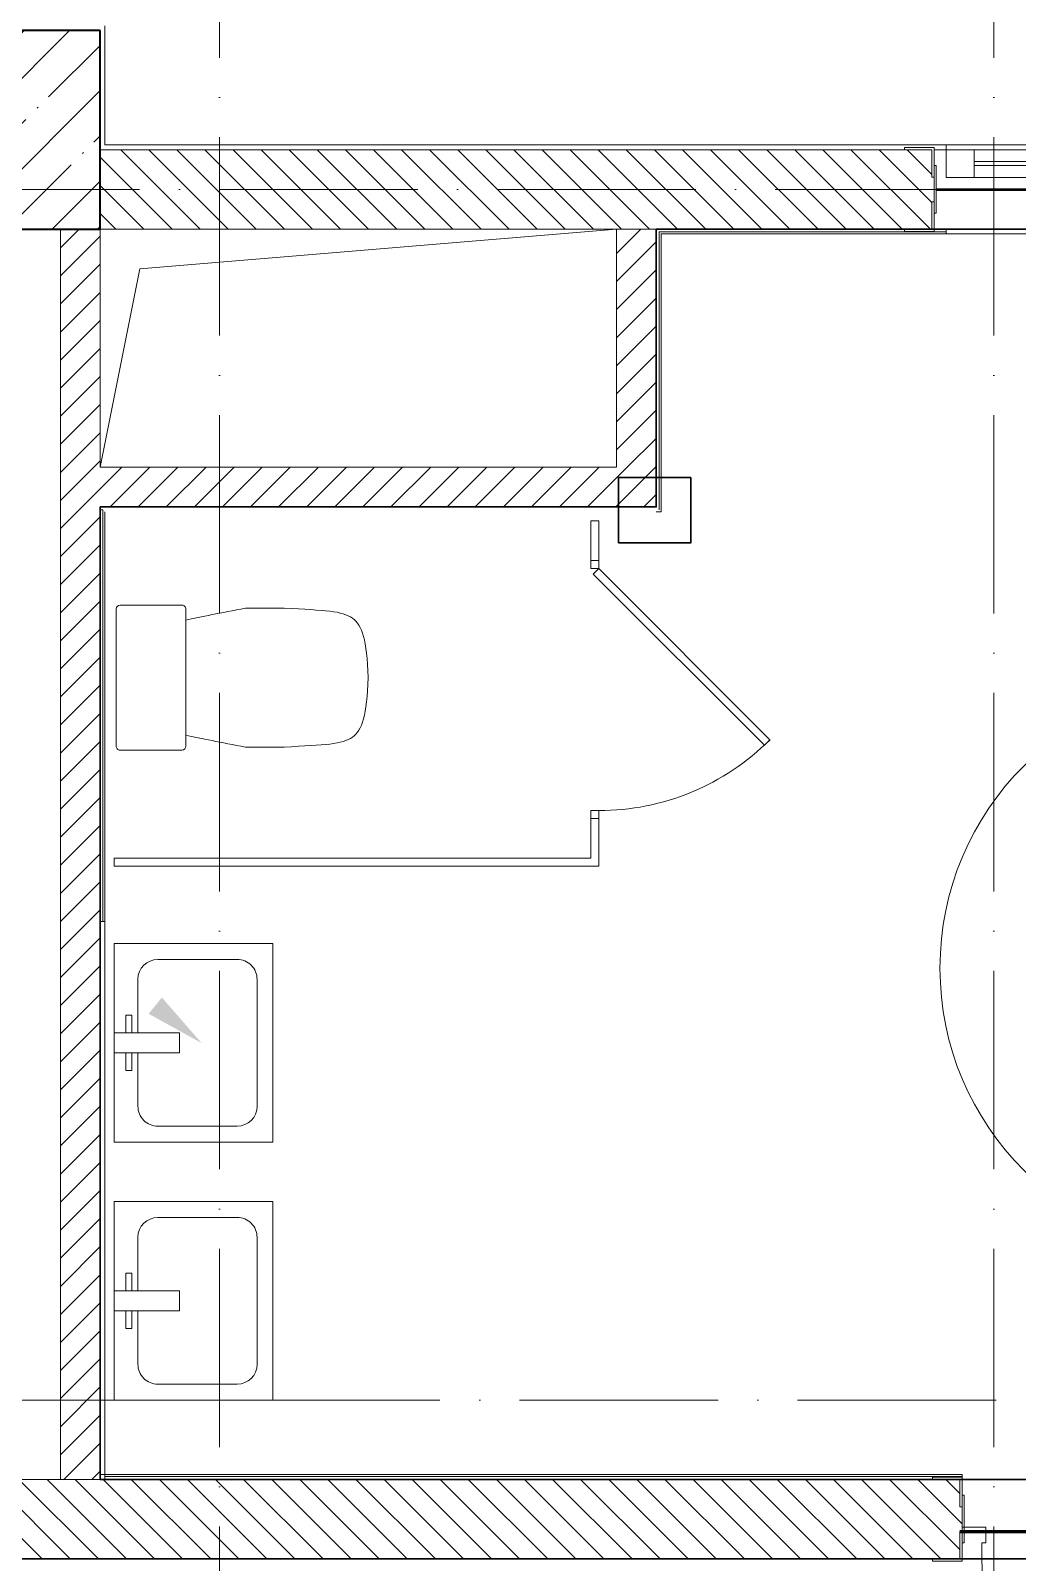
# Model space of a CAD drawing. Header units: millimetres. Extents: x -213536 to 1564669, y -45299 to 942238.
# Drawn here: x 516267 to 518751, y 436026 to 439885 of the extents above; entities that cross this region are included whole.
import ezdxf

# ---------------------------------------------------------------- set-up
doc = ezdxf.new("R2010")
doc.units = ezdxf.units.MM
doc.linetypes.add('50_200_ШТРИХ_1Т_ш5_п1_п1_', pattern=[700, 500, -100, 0, -100])
for name, color, linetype, lineweight in [('0-1', 7, 'Continuous', 5), ('0-2', 7, 'Continuous', 9), ('2) ПГП 4м', 4, 'Continuous', 30), ('2.1.2) ПГП мини окна 0.9м -', 200, 'Continuous', 53), ('2.2) ПГП двери 2.4 -', 134, 'Continuous', 60), ('3) ЖБ 4м', 3, 'Continuous', 30), ('4) Метл уголки', 6, 'Continuous', 30), ('Каркас_Импост', 7, 'Continuous', 13), ('Каркас_Импост-1', 7, 'Continuous', 9), ('Марки помещений', 7, 'Continuous', 9), ('Несущие колонны', 7, 'Continuous', 9), ('Несущие колонны-1', 7, 'Continuous', 35), ('Обобщенные модели', 7, 'Continuous', 9), ('Общие ребра', 7, 'Continuous', 9), ('Оси-2', 7, '50_200_ШТРИХ_1Т_ш5_п1_п1_', 9), ('Остекление-1', 7, 'Continuous', 9), ('Открывание-1', 7, 'Continuous', 9), ('Панель', 7, 'Continuous', 13), ('Стены', 7, 'Continuous', 9), ('Стены-1', 7, 'Continuous', 13), ('Текстовые примечания', 7, 'Continuous', 9), ('Штриховка разреза-1', 7, 'Continuous', 9)]:
    doc.layers.add(name, color=color, linetype=linetype, lineweight=lineweight)
for name, color, linetype, lineweight, true_color in [('Каркас_Импост-2', 7, 'Continuous', 9, 0xaaaaaa), ('Открывание-2', 7, 'Continuous', 9, 0xaaaaaa), ('Панель-1', 7, 'Continuous', 9, 0xaaaaaa), ('Проем-1', 7, 'Continuous', 9, 0xaaaaaa), ('Сантехнические приборы-1', 7, 'Continuous', 9, 0xaaaaaa), ('Стены-2', 7, 'Continuous', 9, 0xaaaaaa)]:
    doc.layers.add(name, color=color, linetype=linetype, lineweight=lineweight, true_color=true_color)
doc.layers.get('0-2').off()
pattern_1 = [(45, (0, 0), (-35.35534, 35.35534), [])]
pattern_2 = [(135, (0, 0), (-35.35534, -35.35534), [])]

# ---------------------------------------------------------------- blocks, each defined once
blk = doc.blocks.new('Ось 3 этаж')
at = {"layer": 'Оси-2'}
for p, q in [((518692.1, 423014.8), (518692.1, 477896.8)), ((516742.1, 423014.8), (516742.1, 476626.8)), ((522142.1, 439485.4), (501097.4, 439485.4)), ((536900.4, 436435.4), (428373.3, 436435.4))]:
    blk.add_line(p, q, dxfattribs=at)
blk = doc.blocks.new('BSC_Колонна _Прямоугольная - 500х500-V18-АИ2_03_План отделки стен 3-го этажа _Часть 2_')
at = {"layer": 'Несущие колонны'}
h = blk.add_hatch(dxfattribs=at)
h.set_pattern_fill('FP_26', color=256, style=0, pattern_type=2)
h.set_pattern_definition([(45, (-85500, -14400), (-114.04925, 114.04925), []), (45, (-85385.95, -14400), (-114.04925, 114.04925), [201.613, -40.323, 3.353, -36.97])])
h.paths.add_polyline_path([(-87, -250), (250, -250), (250, 250), (-250, 250), (-250, -250)], flags=0)
at = {"layer": 'Несущие колонны-1'}
for p, q in [((250, 250), (-250, 250)), ((-250, 250), (-250, -250)), ((250, -250), (250, 250)), ((-250, -250), (250, -250))]:
    blk.add_line(p, q, dxfattribs=at)
blk = doc.blocks.new('Дверь_СКБ_1Ст_Внутренняя_ШЕР - СОШ_Д-12_Дв_1150x2100h_С_У учеников_ душевые-28656500-АИ2_03_План отделки стен 3-го этажа _Часть 2_')
at = {"layer": 'Каркас_Импост'}
for p, q in [((-512.5, 100), (-562.5, 100)), ((-562.5, 100), (-562.5, 20)), ((-512.5, 100), (-512.5, 60)), ((587.5, 100), (537.5, 100)), ((537.5, 100), (537.5, 60)), ((587.5, 100), (587.5, 20)), ((-512.5, 60), (-502.5, 60)), ((-502.5, 60), (-502.5, 20)), ((527.5, 60), (537.5, 60)), ((527.5, 60), (527.5, 20)), ((-502.5, 20), (-562.5, 20)), ((587.5, 20), (527.5, 20))]:
    blk.add_line(p, q, dxfattribs=at)
at = {"layer": 'Открывание-1'}
blk.add_arc((-512.5, 100), 1050, 360, 90, dxfattribs=at)
at = {"layer": 'Панель'}
for p, q in [((-512.5, 1150), (-472.5, 1150)), ((-512.5, 1150), (-512.5, 100)), ((-472.5, 100), (-472.5, 1150)), ((-512.5, 100), (-472.5, 100))]:
    blk.add_line(p, q, dxfattribs=at)
blk = doc.blocks.new('SND_Унитаз_Santek_HEO - Santek HEO_ 365х635х785_ выпуск-прямой_ PN4_5_ Х-резьба НР DN15_ К-гл_кон_ П DN100-17949504-АИ2_03_План отделки стен 3-го этажа _Часть 2_')
at = {"layer": 'Сантехнические приборы-1'}
for p, q in [((-175, 423.4), (-175, 325.6)), ((175, 325.6), (175, 423.4)), ((-182.5, 165.8), (-182.5, 10)), ((172.5, 175.8), (-172.5, 175.8)), ((182.5, 10), (182.5, 165.8)), ((-172.5, 0), (172.5, 0))]:
    blk.add_line(p, q, dxfattribs=at)
for centre, start, end in [((-172.5, 165.8), 90, 180), ((172.5, 165.8), 0, 90), ((-172.5, 10), 180, 270), ((172.5, 10), 270, 0)]:
    blk.add_arc(centre, 10, start, end, dxfattribs=at)
for points, knots in [([(0, 634.5), (-96, 631.3), (-168.1, 609.5), (-169.2, 526.5), (-175, 423.4)], [-0.5440111, -0.5440111, -0.5440111, -0.5440111, -0.2757876, 0, 0, 0, 0]), ([(175, 423.4), (169.2, 526.5), (168.1, 609.5), (96, 631.3), (0, 634.5)], [-0.5440111, -0.5440111, -0.5440111, -0.5440111, -0.2682234, 0, 0, 0, 0])]:
    blk.add_open_spline(points, degree=3, knots=knots, dxfattribs=at)
for points in [[(-175, 325.6), (-163, 263.9), (-153.6, 214.5), (-145, 174.9)], [(145, 174.9), (153.6, 214.5), (163, 263.9), (175, 325.6)]]:
    blk.add_open_spline(points, degree=3, dxfattribs=at)
blk = doc.blocks.new('DOR_ДУ_распашная__1Ст_Прямоугольная_ШЕР - Вн_650х2100h_Кабинки С_у-17949507-АИ2_03_План отделки стен 3-го этажа _Часть 2_')
at = {"layer": 'Каркас_Импост-1'}
for p, q in [((-325, 10), (-305, 10)), ((-305, 10), (-305, -10)), ((305, 10), (325, 10)), ((305, -10), (305, 10)), ((-305, -10), (-325, -10)), ((325, -10), (305, -10))]:
    blk.add_line(p, q, dxfattribs=at)
at = {"layer": 'Открывание-2'}
blk.add_arc((305, -10), 610, 180, 225, dxfattribs=at)
at = {"layer": 'Панель-1'}
for p, q in [((-140.5, -427.2), (290.9, 4.1)), ((290.9, 4.1), (305, -10)), ((305, -10), (-126.3, -441.3)), ((-126.3, -441.3), (-140.5, -427.2))]:
    blk.add_line(p, q, dxfattribs=at)
at = {"layer": 'Проем-1'}
for p, q in [((-325, -10), (-325, 10)), ((325, 10), (325, -10))]:
    blk.add_line(p, q, dxfattribs=at)
blk = doc.blocks.new('SND_2D_Раковина1 - 400х300-18442872-АИ2_03_План отделки стен 3-го этажа _Часть 2_')
at = {"layer": 'Сантехнические приборы-1'}
for p, q in [((-250, 220), (-250, -180)), ((250, 220), (-250, 220)), ((250, -180), (250, 220)), ((160, 180), (-160, 180)), ((-210, 130), (-210, -70)), ((210, -70), (210, 130)), ((-25, -180), (-25, -15)), ((-25, -15), (25, -15)), ((25, -15), (25, -180)), ((-160, -120), (-25, -120)), ((-70, -135), (-70, -150)), ((-25, -135), (-70, -135)), ((-70, -150), (-25, -150)), ((25, -120), (160, -120)), ((25, -135), (70, -135)), ((70, -150), (25, -150)), ((70, -135), (70, -150)), ((-250, -180), (250, -180))]:
    blk.add_line(p, q, dxfattribs=at)
for centre, start, end in [((-160, 130), 90, 180), ((160, 130), 360, 90), ((-160, -70), 180, 270), ((160, -70), 270, 360)]:
    blk.add_arc(centre, 50, start, end, dxfattribs=at)
blk = doc.blocks.new('120_Окно_СКБ_1Ст - 120_Окно_СКБ_1Ст_c_у 1200x1800_E60-28701336-АИ2_03_План отделки стен 3-го этажа _Часть 2_')
at = {"layer": 'Каркас_Импост'}
for p, q in [((-570, 30), (-570, 100)), ((-570, 100), (-500, 100)), ((-500, 100), (-500, 30)), ((500, 30), (500, 100)), ((500, 100), (570, 100)), ((570, 100), (570, 30)), ((-500, 30), (-570, 30)), ((570, 30), (500, 30))]:
    blk.add_line(p, q, dxfattribs=at)
at = {"layer": 'Каркас_Импост-2'}
for p, q in [((570, 100), (-570, 100)), ((-570, 30), (570, 30))]:
    blk.add_line(p, q, dxfattribs=at)
at = {"layer": 'Остекление-1'}
for p, q in [((500, 70), (-500, 70)), ((500, 60), (-500, 60))]:
    blk.add_line(p, q, dxfattribs=at)
blk = doc.blocks.new('154_Стойка_СКБ_Уголок - СМ-2180_200-28268025-АИ2_03_План отделки стен 3-го этажа _Часть 2_')
at = {"layer": 'Обобщенные модели'}
for p, q in [((125, 156), (125, 81)), ((200, 156), (125, 156)), ((200, 150), (200, 156)), ((131, 81), (131, 150)), ((131, 150), (200, 150)), ((125, 81), (131, 81)), ((131, 19), (125, 19)), ((125, 19), (125, -56)), ((131, -50), (131, 19)), ((125, -56), (200, -56)), ((200, -50), (131, -50)), ((200, -56), (200, -50))]:
    blk.add_line(p, q, dxfattribs=at)
blk = doc.blocks.new('Стойка_Влож_Полоса боковая - Полоса-28213942-АИ2_03_План отделки стен 3-го этажа _Часть 2_')
at = {"layer": 'Обобщенные модели'}
for p, q in [((-5, 60), (0, 60)), ((-5, -60), (-5, 60)), ((0, 31), (0, -31)), ((0, -60), (-5, -60))]:
    blk.add_line(p, q, dxfattribs=at)
blk = doc.blocks.new('154_Стойка_СКБ_Уголок - СМ-2480_200-28346303-АИ2_03_План отделки стен 3-го этажа _Часть 2_')
at = {"layer": 'Обобщенные модели'}
for p, q in [((125, 156), (125, 81)), ((200, 156), (125, 156)), ((200, 150), (200, 156)), ((131, 81), (131, 150)), ((131, 150), (200, 150)), ((125, 81), (131, 81)), ((131, 19), (125, 19)), ((125, 19), (125, -56)), ((131, -50), (131, 19)), ((125, -56), (200, -56)), ((200, -50), (131, -50)), ((200, -56), (200, -50))]:
    blk.add_line(p, q, dxfattribs=at)
blk = doc.blocks.new('AR_Отверстие прямоугольное _в плите_ - AR_Отверстие прямоугольное _в плите_-30552510-АИ2_03_План отделки стен 3-го этажа _Часть 2_')
at = {"layer": 'Обобщенные модели'}
for p, q in [((-550, 200), (650, 300)), ((-650, -300), (-550, 200))]:
    blk.add_line(p, q, dxfattribs=at)
blk = doc.blocks.new('0125-Р-ОО-Ш2-АР-о_23_10_2024_rvt-1-АИ2_03_План отделки стен 3-го этажа _Часть 2_')
at = {"layer": 'Штриховка разреза-1'}
h = blk.add_hatch(dxfattribs=at)
h.set_pattern_fill('FP_1', color=256, style=0, pattern_type=2)
h.set_pattern_definition(pattern_2)
h.paths.add_polyline_path([(90539, 14150), (91100, 14150), (91100, 14350), (89056, 14350), (89056, 14281), (89050, 14281), (89050, 14219), (89056, 14219), (89056, 14150), (90073, 14150)], flags=0)
h.paths.add_polyline_path([(87844, 14150), (87844, 14219), (87850, 14219), (87850, 14281), (87844, 14281), (87844, 14350), (85750, 14350), (85750, 14150), (87775, 14150)], flags=0)
h = blk.add_hatch(dxfattribs=at)
h.set_pattern_fill('FP_92', color=256, style=0, pattern_type=2)
h.set_pattern_definition(pattern_1)
h.paths.add_polyline_path([(85750, 11000), (85750, 14150), (85650, 14150), (85650, 11000)], flags=0)
h = blk.add_hatch(dxfattribs=at)
h.set_pattern_fill('FP_92', color=256, style=0, pattern_type=2)
h.set_pattern_definition(pattern_1)
h.paths.add_polyline_path([(87150, 13550), (87150, 14150), (87050, 14150), (87050, 13550)], flags=0)
h = blk.add_hatch(dxfattribs=at)
h.set_pattern_fill('FP_92', color=256, style=0, pattern_type=2)
h.set_pattern_definition(pattern_1)
h.paths.add_polyline_path([(85750, 13450), (87150, 13450), (87150, 13550), (85750, 13550)], flags=0)
h = blk.add_hatch(dxfattribs=at)
h.set_pattern_fill('FP_1', color=256, style=0, pattern_type=2)
h.set_pattern_definition(pattern_2)
h.paths.add_polyline_path([(91400, 10800), (91400, 11000), (89076, 10999.5), (89076, 10931), (89070, 10931), (89070, 10869), (89076, 10869), (89076, 10800), (91005, 10800)], flags=0)
h.paths.add_polyline_path([(87914, 10800), (87914, 10869), (87920, 10869), (87920, 10931), (87914, 10931), (87914, 11000), (82506, 11000), (82506, 10931), (82500, 10931), (82500, 10869), (82506, 10869), (82506, 10800), (87845, 10800)], flags=0)
h.paths.add_polyline_path([(80350, 10800), (81344, 10800), (81344, 10869), (81350, 10869), (81350, 10931), (81344, 10931), (81344, 11000), (80350, 11000)], flags=0)
at = {"layer": 'Стены-1'}
for p, q in [((87775, 14350), (85750, 14350)), ((85650, 14150), (85650, 11000)), ((85750, 13550), (85750, 14150)), ((85750, 14150), (87775, 14150)), ((87150, 14150), (87050, 14150)), ((87050, 14150), (87050, 13550)), ((87150, 13550), (87150, 14150)), ((87050, 13550), (85750, 13550)), ((87150, 13450), (87150, 13550)), ((85750, 11000), (85750, 13450)), ((85750, 13450), (87150, 13450)), ((87845, 11000), (82575, 11000)), ((85650, 11000), (85750, 11000)), ((82575, 10800), (87845, 10800))]:
    blk.add_line(p, q, dxfattribs=at)
at = {"layer": 'Стены-2'}
for p, q in [((87005, 13415), (86985, 13415)), ((86985, 13415), (86985, 13315)), ((87005, 13315), (87005, 13415)), ((86985, 12665), (86985, 12565)), ((87005, 12565), (87005, 12665)), ((86985, 12565), (85785, 12565)), ((85785, 12565), (85785, 12545)), ((85785, 12545), (87005, 12545)), ((87005, 12545), (87005, 12565))]:
    blk.add_line(p, q, dxfattribs=at)
at = {"layer": '0-2'}
for name, p in [('BSC_Колонна _Прямоугольная - 500х500-V18-АИ2_03_План отделки стен 3-го этажа _Часть 2_', (85500, 14400)), ('120_Окно_СКБ_1Ст - 120_Окно_СКБ_1Ст_c_у 1200x1800_E60-28701336-АИ2_03_План отделки стен 3-го этажа _Часть 2_', (88450, 14250)), ('AR_Отверстие прямоугольное _в плите_ - AR_Отверстие прямоугольное _в плите_-30552510-АИ2_03_План отделки стен 3-го этажа _Часть 2_', (86400, 13850))]:
    blk.add_blockref(name, p, dxfattribs=at)
for name, p, rotation in [('154_Стойка_СКБ_Уголок - СМ-2480_200-28346303-АИ2_03_План отделки стен 3-го этажа _Часть 2_', (87975, 14300), 180), ('Стойка_Влож_Полоса боковая - Полоса-28213942-АИ2_03_План отделки стен 3-го этажа _Часть 2_', (87850, 14250), 180), ('DOR_ДУ_распашная__1Ст_Прямоугольная_ШЕР - Вн_650х2100h_Кабинки С_у-17949507-АИ2_03_План отделки стен 3-го этажа _Часть 2_', (86995, 12990), 90), ('SND_Унитаз_Santek_HEO - Santek HEO_ 365х635х785_ выпуск-прямой_ PN4_5_ Х-резьба НР DN15_ К-гл_кон_ П DN100-17949504-АИ2_03_План отделки стен 3-го этажа _Часть 2_', (85790, 13020), 270.0000000000003), ('SND_2D_Раковина1 - 400х300-18442872-АИ2_03_План отделки стен 3-го этажа _Часть 2_', (85965, 12100), 270.0000000000003), ('SND_2D_Раковина1 - 400х300-18442872-АИ2_03_План отделки стен 3-го этажа _Часть 2_', (85965, 11450), 270.0000000000003), ('154_Стойка_СКБ_Уголок - СМ-2180_200-28268025-АИ2_03_План отделки стен 3-го этажа _Часть 2_', (88045, 10950), 180), ('Стойка_Влож_Полоса боковая - Полоса-28213942-АИ2_03_План отделки стен 3-го этажа _Часть 2_', (87920, 10900), 180), ('Дверь_СКБ_1Ст_Внутренняя_ШЕР - СОШ_Д-12_Дв_1150x2100h_С_У учеников_ душевые-28656500-АИ2_03_План отделки стен 3-го этажа _Часть 2_', (88507.5, 10900), 180)]:
    blk.add_blockref(name, p, dxfattribs=dict(at, rotation=rotation))
blk = doc.blocks.new('AI_Марка_Помещение_х1__Общий_E___ISO-2_1K_ - Номер-16210215-АИ2_03_План отделки стен 3-го этажа _Часть 2_')
at = {"layer": 'Марки помещений'}
for start, end in [(360, 180), (180, 360)]:
    blk.add_arc((0.039, 0.312), 2.4, start, end, dxfattribs=at)
blk = doc.blocks.new('3этНиз')
at = {"layer": 'Текстовые примечания'}
blk.add_hatch(color=256, dxfattribs=at).paths.add_polyline_path([(516697.5, 437334.7), (516597.5, 437449.6), (516564.2, 437408.5)], flags=0)
at = {"layer": 'Общие ребра'}
for p, q in [((517849.1, 439378.4), (518572.1, 439378.4)), ((517849.1, 438678.4), (517849.1, 439378.4)), ((516442.1, 438678.4), (516449.1, 438678.4)), ((516449.1, 437641.4), (516449.1, 438678.4)), ((516442.1, 437641.4), (516454.1, 437641.4)), ((516454.1, 436242.4), (518612.1, 436242.4))]:
    blk.add_line(p, q, dxfattribs=at)
at = {"layer": 'Стены'}
for p, q in [((518572.1, 439597.4), (519712.1, 439597.4)), ((519712.1, 439585.4), (518572.1, 439585.4)), ((518572.1, 439385.4), (519712.1, 439385.4)), ((519712.1, 439373.4), (518572.1, 439373.4))]:
    blk.add_line(p, q, dxfattribs=at)
at = {"layer": 'Стены-1'}
for p, q in [((516454.1, 439597.4), (516454.1, 439897.4)), ((516442.1, 439585.4), (518467.1, 439585.4)), ((518572.1, 439597.4), (516454.1, 439597.4)), ((518542.1, 439585.4), (518572.1, 439585.4)), ((518572.1, 439585.4), (518572.1, 439597.4)), ((518467.1, 439385.4), (517842.1, 439385.4)), ((517842.1, 439385.4), (517842.1, 438685.4)), ((517854.1, 439373.4), (518572.1, 439373.4)), ((517854.1, 438673.4), (517854.1, 439373.4)), ((518572.1, 439385.4), (518542.1, 439385.4)), ((518572.1, 439373.4), (518572.1, 439385.4)), ((516442.1, 438673.4), (516442.1, 436247.4)), ((516454.1, 436235.4), (516454.1, 438673.4)), ((517842.1, 438673.4), (517854.1, 438673.4)), ((518612.1, 436247.4), (516442.1, 436247.4)), ((516454.1, 436235.4), (518537.1, 436235.4)), ((518612.1, 436241.4), (518612.1, 436247.4))]:
    blk.add_line(p, q, dxfattribs=at)
at = {"layer": '0-1'}
blk.add_blockref('0125-Р-ОО-Ш2-АР-о_23_10_2024_rvt-1-АИ2_03_План отделки стен 3-го этажа _Часть 2_', (430692.1, 425235.4), dxfattribs=at)
at = {"layer": 'Марки помещений', "color": 3, "xscale": 300, "yscale": 300, "zscale": 99.99999999999993}
blk.add_blockref('AI_Марка_Помещение_х1__Общий_E___ISO-2_1K_ - Номер-16210215-АИ2_03_План отделки стен 3-го этажа _Часть 2_', (519264.6, 437430), dxfattribs=at)

msp = doc.modelspace()

# ---------------------------------------------------------------- linework, layer by layer
at = {"layer": '2) ПГП 4м'}
msp.add_lwpolyline([(516442.1, 436235.4), (516442.1, 438685.4), (517842.1, 438685.4), (517842.1, 439385.4), (521692.1, 439385.4), (521692.1, 436235.4)], close=True, dxfattribs=at)
msp.add_lwpolyline([(522092.1, 436035.4), (511042.1, 436035.4)], dxfattribs=at)
at = {"layer": '2.1.2) ПГП мини окна 0.9м -'}
msp.add_lwpolyline([(518547.1, 439485.4), (519742.1, 439485.4)], dxfattribs=at)
at = {"layer": '2.2) ПГП двери 2.4 -'}
msp.add_lwpolyline([(518606.1, 436104.4), (519757.1, 436104.4)], dxfattribs=at)
at = {"layer": '4) Метл уголки'}
msp.add_lwpolyline([(517747.4, 438594.9), (517928.7, 438594.9), (517928.7, 438759.6), (517747.4, 438759.6)], close=True, dxfattribs=at)

# ---------------------------------------------------------------- block references
at = {"color": 5, "lineweight": 30}
msp.add_blockref('Ось 3 этаж', (0, 0), dxfattribs=at)
at = {"layer": '3) ЖБ 4м'}
msp.add_blockref('3этНиз', (0, 0), dxfattribs=at)

doc.saveas('drawing.dxf')
